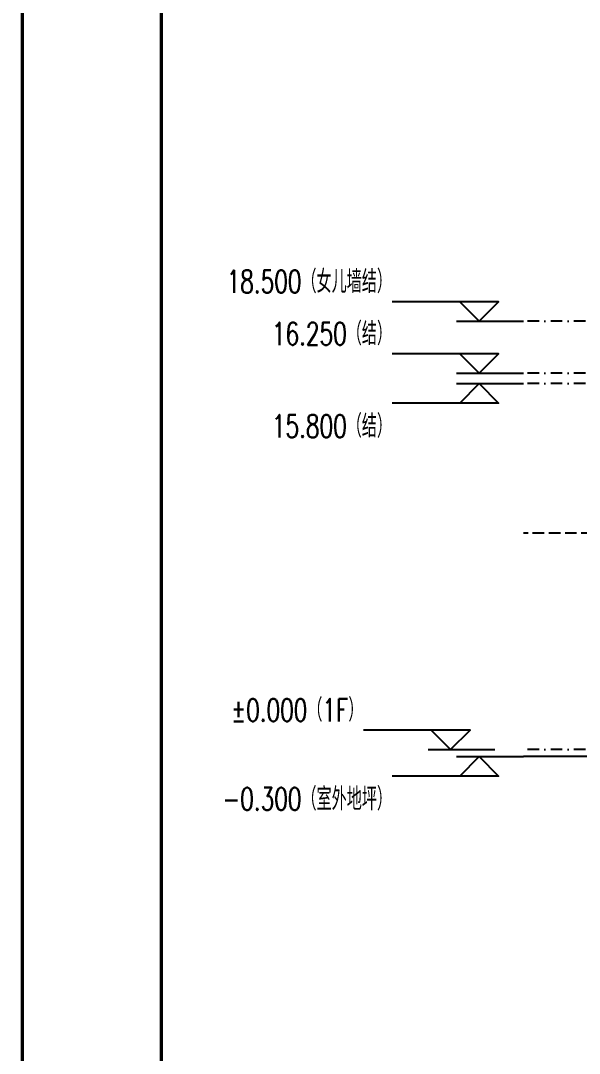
# Model space of a CAD drawing. Extents: x -2072575 to 87763, y -155913 to 742026.
# Drawn here: x -416987 to -392849, y 490101 to 534688 of the extents above; entities that cross this region are included whole.
import ezdxf
from ezdxf.enums import TextEntityAlignment as Align

# ---------------------------------------------------------------- set-up
doc = ezdxf.new("R2010")
doc.units = 0
doc.header["$LTSCALE"] = 1000
for name, pattern in [('__DASH', [0.35, 0.25, -0.1]), ('DASHDOT', [1, 0.5, -0.25, 0, -0.25]), ('DOT', [0.25, 0, -0.25])]:
    doc.linetypes.add(name, pattern=pattern)
doc.layers.get('Defpoints').update_dxf_attribs({"color": 210})
for name, color, linetype in [('0-cxFrame', 155, 'Continuous'), ('3符号', 3, 'Continuous'), ('A-云线', 50, 'Continuous'), ('AS-WALL', 40, 'Continuous'), ('DOT', 8, 'DOT')]:
    doc.layers.add(name, color=color, linetype=linetype)
doc.layers.add('0-cxText', color=131, linetype='Continuous', lineweight=25)
doc.layers.add('A-加建区域', color=47, linetype='Continuous', plot=False)
doc.styles.add('cx_tuming', font='simhei.ttf')
doc.styles.add('cx_tuqian1', font='')
doc.styles.add('卓越符号', font='ROMANS.shx', dxfattribs={"width": 0.7, "bigfont": 'CHINESE.shx'})
doc.styles.add('黑体', font='simhei.ttf', dxfattribs={"height": 12})
doc.styles.get('cx_tuqian1').set_extended_font_data('SimSun')

# ---------------------------------------------------------------- blocks, each defined once
blk = doc.blocks.new('TK22.A1 L(Dragon)')
at = {"layer": '0-cxFrame', "color": 7, "const_width": 0.5}
blk.add_lwpolyline([(0, 0), (-841, 0), (-841, 594), (0, 594)], close=True, dxfattribs=at)
at = {"layer": '0-cxFrame', "const_width": 0.5}
blk.add_lwpolyline([(-80, 10), (-821, 10), (-821, 584), (-80, 584)], close=True, dxfattribs=at)
at = {"style": '黑体', "flags": 4}
blk.add_attdef('图幅', text='', height=3.3, dxfattribs=at).set_placement((-40, 3), align=Align.RIGHT)
at = {"layer": '0-cxText', "flags": 4}
for tag, height, style, p in [('建设单位', 3.5, 'cx_tuming', (-45, 240)), ('项目名称', 3.5, 'cx_tuming', (-45, 210)), ('子项名称', 3.5, 'cx_tuming', (-45, 180)), ('工程编号', 3.3, 'cx_tuqian1', (-35, 165)), ('图名1', 3.5, 'cx_tuming', (-45, 87)), ('图名2', 3.5, 'cx_tuming', (-45, 79)), ('图名3', 3.5, 'cx_tuming', (-45, 71)), ('出图日期', 3.3, 'cx_tuqian1', (-39, 60)), ('专业', 3.3, 'cx_tuqian1', (-55, 52)), ('版次', 3.3, 'cx_tuqian1', (-20, 44)), ('图号', 3.3, 'cx_tuqian1', (-55, 44))]:
    blk.add_attdef(tag, text='', height=height, dxfattribs=dict(at, style=style)).set_placement(p, align=Align.MIDDLE)
at = {"layer": 'Defpoints', "color": 6, "flags": 4}
for tag, height, style, p in [('tufu', 3.3, '黑体', (-12, 12)), ('dwfname', 4, 'cx_tuqian1', (-80, 3))]:
    blk.add_attdef(tag, text='', height=height, dxfattribs=dict(at, style=style)).set_placement(p, align=Align.RIGHT)
blk = doc.blocks.new('*U226')
at = {"ltscale": 10}
blk.add_line((3.48, 0), (-6.85, 0), dxfattribs=at)
blk.add_lwpolyline([(3, 3), (0, 0), (-3, 3), (13.45, 3)])
at = {"color": 0, "style": '卓越符号', "width": 0.7, "flags": 8}
blk.add_attdef('±0.000', text='', height=3.5, dxfattribs=at).set_placement((13.45, 4.35), align=Align.RIGHT)
blk = doc.blocks.new('*U227')
at = {"ltscale": 10}
blk.add_line((3.48, 0), (-6.85, 0), dxfattribs=at)
blk.add_lwpolyline([(3, -3), (0, 0), (-3, -3), (13.45, -3)])
at = {"color": 0, "style": '卓越符号', "width": 0.7, "flags": 8}
blk.add_attdef('±0.000', text='', height=3.5, dxfattribs=at).set_placement((13.45, -7.85), align=Align.RIGHT)
blk = doc.blocks.new('20250821140405')
at = {"layer": 'DOT', "linetype": 'DASHDOT'}
for p, q in [((192648.2, 18500), (-7043.9, 18500)), ((192648.2, 16250), (-7043.9, 16250)), ((192648.2, 15800), (-7043.9, 15800)), ((192648.2, 0), (-7043.9, 0))]:
    blk.add_line(p, q, dxfattribs=at)
at = {"layer": '3符号', "color": 7}
ref = blk.add_blockref('*U226', (-8961.7, 18500), dxfattribs=dict(at, xscale=-280, yscale=280, zscale=280))
ref.add_attrib('±0.000', '18.500（女儿墙结）', dxfattribs={"layer": '0', "color": 0, "height": 980, "style": '卓越符号', "width": 0.7}).set_placement((-12727.7, 19718), align=Align.RIGHT)
ref = blk.add_blockref('*U226', (-8961.7, 16250), dxfattribs=dict(at, xscale=-280, yscale=280, zscale=280))
ref.add_attrib('±0.000', '16.250（结）', dxfattribs={"layer": '0', "color": 0, "height": 980, "style": '卓越符号', "width": 0.7}).set_placement((-12727.7, 17468), align=Align.RIGHT)
ref = blk.add_blockref('*U227', (-8961.7, 15800), dxfattribs=dict(at, xscale=-280, yscale=280, zscale=280))
ref.add_attrib('±0.000', '15.800（结）', dxfattribs={"layer": '0', "color": 0, "height": 980, "style": '卓越符号', "width": 0.7}).set_placement((-12727.7, 13478.2), align=Align.RIGHT)
ref = blk.add_blockref('*U226', (-10197.8, 0), dxfattribs=dict(at, xscale=-280, yscale=280, zscale=280))
ref.add_attrib('±0.000', '±0.000（1F）', dxfattribs={"layer": '0', "color": 0, "height": 980, "style": '卓越符号', "width": 0.7}).set_placement((-13963.8, 1218), align=Align.RIGHT)
ref = blk.add_blockref('*U227', (-8961.7, -300), dxfattribs=dict(at, xscale=-280, yscale=280, zscale=280))
ref.add_attrib('±0.000', '-0.300（室外地坪）', dxfattribs={"layer": '0', "color": 0, "height": 980, "style": '卓越符号', "width": 0.7}).set_placement((-12727.7, -2621.8), align=Align.RIGHT)

msp = doc.modelspace()

# ---------------------------------------------------------------- linework, layer by layer
at = {"layer": 'A-加建区域', "linetype": '__DASH', "ltscale": 2}
msp.add_line((-195567, 512564.7), (-395259.1, 512564.7), dxfattribs=at)
at = {"layer": 'AS-WALL'}
msp.add_line((-195567, 502914.7), (-395259.1, 502914.7), dxfattribs=at)

# ---------------------------------------------------------------- block references
at = {"layer": '0-cxFrame', "xscale": 300, "yscale": 300, "zscale": 300}
msp.add_blockref('TK22.A1 L(Dragon)', (-164611.5, 445588), dxfattribs=at)
at = {"layer": 'A-云线', "ltscale": 10}
msp.add_blockref('20250821140405', (-388215.2, 503214.7), dxfattribs=at)

doc.saveas('drawing.dxf')
